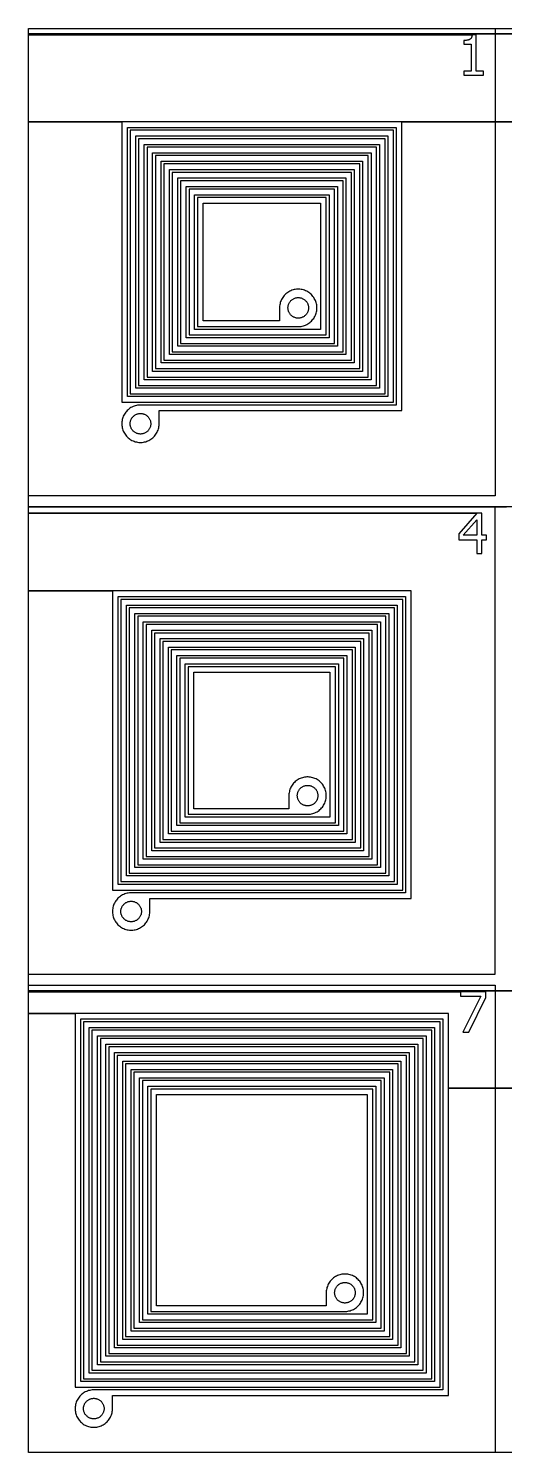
# Model space of a CAD drawing. Extents: x -38100 to 38100, y -38100 to 38100.
# Drawn here: x -38100 to -12600, y -38100 to 38100 of the extents above; entities that cross this region are included whole.
import ezdxf

# ---------------------------------------------------------------- set-up
doc = ezdxf.new("R2010")
doc.units = 0
doc.layers.add('L0D0_0', color=1, linetype='CONTINUOUS')

msp = doc.modelspace()

# ---------------------------------------------------------------- linework, layer by layer
at = {"layer": 'L0D0_0'}
for points in [[(36851.205, 37812.641), (-38100, 37812.641), (-38100, 38100), (38100, 38100)], [(-13100, 38100), (-13100, 13100), (-38100, 13100)], [(32700, 33100), (-38100, 33100), (-38100, 37758.008), (-14337.271, 37758.008), (-14339.159, 37739.228), (-14341.374, 37720.49), (-14344.224, 37701.837), (-14347.86, 37683.314), (-14352.361, 37664.976), (-14357.866, 37646.921), (-14364.527, 37629.269), (-14372.275, 37612.05), (-14376.506, 37603.603), (-14381.004, 37595.299), (-14385.818, 37587.183), (-14390.997, 37579.298), (-14396.549, 37571.665), (-14402.443, 37564.284), (-14408.641, 37557.153), (-14415.123, 37550.283), (-14421.897, 37543.706), (-14428.974, 37537.462), (-14436.357, 37531.579), (-14444.019, 37526.058), (-14451.927, 37520.894), (-14460.047, 37516.079), (-14468.349, 37511.587), (-14476.801, 37507.383), (-14494.045, 37499.713), (-14511.636, 37492.87), (-14529.49, 37486.739), (-14547.595, 37481.422), (-14584.437, 37473.23), (-14621.671, 37467.071), (-14659.133, 37462.494), (-14696.754, 37459.467), (-14715.602, 37458.532), (-14734.462, 37457.968), (-14743.895, 37457.798), (-14753.33, 37457.678), (-14758.048, 37457.633), (-14762.765, 37457.593), (-14767.483, 37457.559), (-14768.663, 37457.55), (-14769.842, 37457.542), (-14771.612, 37457.53), (-14771.906, 37457.528), (-14771.98, 37457.527), (-14772.054, 37457.527), (-14772.128, 37457.526), (-14772.201, 37457.526), (-14772.201, 37266.31), (-14389.77, 37266.31), (-14389.77, 35818.532), (-14772.201, 35818.532), (-14772.201, 35600), (-13734.172, 35600), (-13734.172, 35818.532), (-14116.604, 35818.532), (-14116.604, 37758.008), (-38100, 37758.008), (-38100, 37812.641), (11261.876, 37812.641)], [(12500, 12500), (-38100, 12500), (-38100, 33100), (-33100, 33100), (-33100, 18100), (-18550, 18100), (-18550, 32650), (-32650, 32650), (-32650, 18550), (-19000, 18550), (-19000, 32200), (-32200, 32200), (-32200, 19000), (-19450, 19000), (-19450, 31750), (-31750, 31750), (-31750, 19450), (-19900, 19450), (-19900, 31300), (-31300, 31300), (-31300, 19900), (-20350, 19900), (-20350, 30850), (-30850, 30850), (-30850, 20350), (-20800, 20350), (-20800, 30400), (-30400, 30400), (-30400, 20800), (-21250, 20800), (-21250, 29950), (-29950, 29950), (-29950, 21250), (-21700, 21250), (-21700, 29500), (-29500, 29500), (-29500, 21700), (-22150, 21700), (-22150, 29050), (-29050, 29050), (-29050, 22150), (-23618.574, 22150), (-23555.845, 22153.947), (-23493.488, 22161.824), (-23431.749, 22173.601), (-23370.871, 22189.232), (-23311.095, 22208.655), (-23252.656, 22231.792), (-23195.785, 22258.554), (-23140.707, 22288.833), (-23087.639, 22322.511), (-23036.79, 22359.455), (-22988.362, 22399.519), (-22942.544, 22442.544), (-22899.519, 22488.362), (-22859.455, 22536.79), (-22822.511, 22587.639), (-22788.833, 22640.707), (-22758.554, 22695.785), (-22731.792, 22752.656), (-22708.655, 22811.095), (-22689.232, 22870.871), (-22673.601, 22931.749), (-22661.824, 22993.488), (-22653.947, 23055.845), (-22650, 23118.574), (-22650, 23181.426), (-22653.947, 23244.155), (-22661.824, 23306.512), (-22673.601, 23368.251), (-22689.232, 23429.129), (-22708.655, 23488.905), (-22731.792, 23547.344), (-22758.554, 23604.215), (-22788.833, 23659.293), (-22822.511, 23712.361), (-22859.455, 23763.21), (-22899.519, 23811.638), (-22942.544, 23857.456), (-22988.362, 23900.481), (-23036.79, 23940.545), (-23087.639, 23977.489), (-23140.707, 24011.167), (-23195.785, 24041.446), (-23252.656, 24068.208), (-23311.095, 24091.345), (-23370.871, 24110.768), (-23431.749, 24126.399), (-23493.488, 24138.176), (-23555.845, 24146.053), (-23618.574, 24150), (-23681.426, 24150), (-23744.155, 24146.053), (-23806.512, 24138.176), (-23868.251, 24126.399), (-23929.129, 24110.768), (-23988.905, 24091.345), (-24047.344, 24068.208), (-24104.215, 24041.446), (-24159.293, 24011.167), (-24212.361, 23977.489), (-24263.21, 23940.545), (-24311.638, 23900.481), (-24357.456, 23857.456), (-24400.481, 23811.638), (-24440.545, 23763.21), (-24477.489, 23712.361), (-24511.167, 23659.293), (-24541.446, 23604.215), (-24568.208, 23547.344), (-24591.345, 23488.905), (-24610.768, 23429.129), (-24626.399, 23368.251), (-24638.176, 23306.512), (-24646.053, 23244.155), (-24650, 23181.426), (-24650, 22450), (-28750, 22450), (-28750, 28750), (-22450, 28750), (-22450, 22000), (-29200, 22000), (-29200, 29200), (-22000, 29200), (-22000, 21550), (-29650, 21550), (-29650, 29650), (-21550, 29650), (-21550, 21100), (-30100, 21100), (-30100, 30100), (-21100, 30100), (-21100, 20650), (-30550, 20650), (-30550, 30550), (-20650, 30550), (-20650, 20200), (-31000, 20200), (-31000, 31000), (-20200, 31000), (-20200, 19750), (-31450, 19750), (-31450, 31450), (-19750, 31450), (-19750, 19300), (-31900, 19300), (-31900, 31900), (-19300, 31900), (-19300, 18850), (-32350, 18850), (-32350, 32350), (-18850, 32350), (-18850, 18400), (-32800, 18400), (-32800, 32800), (-18400, 32800), (-18400, 17950), (-32131.426, 17950), (-32194.155, 17946.053), (-32256.512, 17938.176), (-32318.251, 17926.399), (-32379.129, 17910.768), (-32438.905, 17891.345), (-32497.344, 17868.208), (-32554.215, 17841.446), (-32609.293, 17811.167), (-32662.361, 17777.489), (-32713.21, 17740.545), (-32761.638, 17700.481), (-32807.456, 17657.456), (-32850.481, 17611.638), (-32890.545, 17563.21), (-32927.489, 17512.361), (-32961.167, 17459.293), (-32991.446, 17404.215), (-33018.208, 17347.344), (-33041.345, 17288.905), (-33060.768, 17229.129), (-33076.399, 17168.251), (-33088.176, 17106.512), (-33096.053, 17044.155), (-33100, 16981.426), (-33100, 16918.574), (-33096.053, 16855.845), (-33088.176, 16793.488), (-33076.399, 16731.749), (-33060.768, 16670.871), (-33041.345, 16611.095), (-33018.208, 16552.656), (-32991.446, 16495.785), (-32961.167, 16440.707), (-32927.489, 16387.639), (-32890.545, 16336.79), (-32850.481, 16288.362), (-32807.456, 16242.544), (-32761.638, 16199.519), (-32713.21, 16159.455), (-32662.361, 16122.511), (-32609.293, 16088.833), (-32554.215, 16058.554), (-32497.344, 16031.792), (-32438.905, 16008.655), (-32379.129, 15989.232), (-32318.251, 15973.601), (-32256.512, 15961.824), (-32194.155, 15953.947), (-32131.426, 15950), (-32068.574, 15950), (-32005.845, 15953.947), (-31943.488, 15961.824), (-31881.749, 15973.601), (-31820.871, 15989.232), (-31761.095, 16008.655), (-31702.656, 16031.792), (-31645.785, 16058.554), (-31590.707, 16088.833), (-31537.639, 16122.511), (-31486.79, 16159.455), (-31438.362, 16199.519), (-31392.544, 16242.544), (-31349.519, 16288.362), (-31309.455, 16336.79), (-31272.511, 16387.639), (-31238.833, 16440.707), (-31208.554, 16495.785), (-31181.792, 16552.656), (-31158.655, 16611.095), (-31139.232, 16670.871), (-31123.601, 16731.749), (-31111.824, 16793.488), (-31103.947, 16855.845), (-31100, 16918.574), (-31100, 17650), (-18100, 17650), (-18100, 33100), (-7700, 33100)], [(36891.326, -13387.359), (-38100, -13387.359), (-38100, 8000), (-33600, 8000), (-33600, -8000), (-18050, -8000), (-18050, 7550), (-33150, 7550), (-33150, -7550), (-18500, -7550), (-18500, 7100), (-32700, 7100), (-32700, -7100), (-18950, -7100), (-18950, 6650), (-32250, 6650), (-32250, -6650), (-19400, -6650), (-19400, 6200), (-31800, 6200), (-31800, -6200), (-19850, -6200), (-19850, 5750), (-31350, 5750), (-31350, -5750), (-20300, -5750), (-20300, 5300), (-30900, 5300), (-30900, -5300), (-20750, -5300), (-20750, 4850), (-30450, 4850), (-30450, -4850), (-21200, -4850), (-21200, 4400), (-30000, 4400), (-30000, -4400), (-21650, -4400), (-21650, 3950), (-29550, 3950), (-29550, -3950), (-23118.574, -3950), (-23055.845, -3946.053), (-22993.488, -3938.176), (-22931.749, -3926.399), (-22870.871, -3910.768), (-22811.095, -3891.345), (-22752.656, -3868.208), (-22695.785, -3841.446), (-22640.707, -3811.167), (-22587.639, -3777.489), (-22536.79, -3740.545), (-22488.362, -3700.481), (-22442.544, -3657.456), (-22399.519, -3611.638), (-22359.455, -3563.21), (-22322.511, -3512.361), (-22288.833, -3459.293), (-22258.554, -3404.215), (-22231.792, -3347.344), (-22208.655, -3288.905), (-22189.232, -3229.129), (-22173.601, -3168.251), (-22161.824, -3106.512), (-22153.947, -3044.155), (-22150, -2981.426), (-22150, -2918.574), (-22153.947, -2855.845), (-22161.824, -2793.488), (-22173.601, -2731.749), (-22189.232, -2670.871), (-22208.655, -2611.095), (-22231.792, -2552.656), (-22258.554, -2495.785), (-22288.833, -2440.707), (-22322.511, -2387.639), (-22359.455, -2336.79), (-22399.519, -2288.362), (-22442.544, -2242.544), (-22488.362, -2199.519), (-22536.79, -2159.455), (-22587.639, -2122.511), (-22640.707, -2088.833), (-22695.785, -2058.554), (-22752.656, -2031.792), (-22811.095, -2008.655), (-22870.871, -1989.232), (-22931.749, -1973.601), (-22993.488, -1961.824), (-23055.845, -1953.947), (-23118.574, -1950), (-23181.426, -1950), (-23244.155, -1953.947), (-23306.512, -1961.824), (-23368.251, -1973.601), (-23429.129, -1989.232), (-23488.905, -2008.655), (-23547.344, -2031.792), (-23604.215, -2058.554), (-23659.293, -2088.833), (-23712.361, -2122.511), (-23763.21, -2159.455), (-23811.638, -2199.519), (-23857.456, -2242.544), (-23900.481, -2288.362), (-23940.545, -2336.79), (-23977.489, -2387.639), (-24011.167, -2440.707), (-24041.446, -2495.785), (-24068.208, -2552.656), (-24091.345, -2611.095), (-24110.768, -2670.871), (-24126.399, -2731.749), (-24138.176, -2793.488), (-24146.053, -2855.845), (-24150, -2918.574), (-24150, -3650), (-29250, -3650), (-29250, 3650), (-21950, 3650), (-21950, -4100), (-29700, -4100), (-29700, 4100), (-21500, 4100), (-21500, -4550), (-30150, -4550), (-30150, 4550), (-21050, 4550), (-21050, -5000), (-30600, -5000), (-30600, 5000), (-20600, 5000), (-20600, -5450), (-31050, -5450), (-31050, 5450), (-20150, 5450), (-20150, -5900), (-31500, -5900), (-31500, 5900), (-19700, 5900), (-19700, -6350), (-31950, -6350), (-31950, 6350), (-19250, 6350), (-19250, -6800), (-32400, -6800), (-32400, 6800), (-18800, 6800), (-18800, -7250), (-32850, -7250), (-32850, 7250), (-18350, 7250), (-18350, -7700), (-33300, -7700), (-33300, 7700), (-17900, 7700), (-17900, -8150), (-32631.426, -8150), (-32694.155, -8153.947), (-32756.512, -8161.824), (-32818.251, -8173.601), (-32879.129, -8189.232), (-32938.905, -8208.655), (-32997.344, -8231.792), (-33054.215, -8258.554), (-33109.293, -8288.833), (-33162.361, -8322.511), (-33213.21, -8359.455), (-33261.638, -8399.519), (-33307.456, -8442.544), (-33350.481, -8488.362), (-33390.545, -8536.79), (-33427.489, -8587.639), (-33461.167, -8640.707), (-33491.446, -8695.785), (-33518.208, -8752.656), (-33541.345, -8811.095), (-33560.768, -8870.871), (-33576.399, -8931.749), (-33588.176, -8993.488), (-33596.053, -9055.845), (-33600, -9118.574), (-33600, -9181.426), (-33596.053, -9244.155), (-33588.176, -9306.512), (-33576.399, -9368.251), (-33560.768, -9429.129), (-33541.345, -9488.905), (-33518.208, -9547.344), (-33491.446, -9604.215), (-33461.167, -9659.293), (-33427.489, -9712.361), (-33390.545, -9763.21), (-33350.481, -9811.638), (-33307.456, -9857.456), (-33261.638, -9900.481), (-33213.21, -9940.545), (-33162.361, -9977.489), (-33109.293, -10011.167), (-33054.215, -10041.446), (-32997.344, -10068.208), (-32938.905, -10091.345), (-32879.129, -10110.768), (-32818.251, -10126.399), (-32756.512, -10138.176), (-32694.155, -10146.053), (-32631.426, -10150), (-32568.574, -10150), (-32505.845, -10146.053), (-32443.488, -10138.176), (-32381.749, -10126.399), (-32320.871, -10110.768), (-32261.095, -10091.345), (-32202.656, -10068.208), (-32145.785, -10041.446), (-32090.707, -10011.167), (-32037.639, -9977.489), (-31986.79, -9940.545), (-31938.362, -9900.481), (-31892.544, -9857.456), (-31849.519, -9811.638), (-31809.455, -9763.21), (-31772.511, -9712.361), (-31738.833, -9659.293), (-31708.554, -9604.215), (-31681.792, -9547.344), (-31658.655, -9488.905), (-31639.232, -9429.129), (-31623.601, -9368.251), (-31611.824, -9306.512), (-31603.947, -9244.155), (-31600, -9181.426), (-31600, -8450), (-17600, -8450), (-17600, 8000), (-38100, 8000), (-38100, 12158.008), (-14077.763, 12158.008), (-15045.367, 11055.102), (-15045.367, 10737.547), (-14089.287, 10737.547), (-14089.287, 10000), (-13816.122, 10000), (-13816.122, 10737.547), (-13570.273, 10737.547), (-13570.273, 10983.396), (-13816.122, 10983.396), (-13816.122, 12158.008), (-38100, 12158.008), (-38100, 12500), (-12500, 12500)], [(-38100, -12500), (-13100, -12500), (-13100, 12500), (-38100, 12500)], [(-38100, -13100), (-13100, -13100), (-13100, -38100)], [(32400, -18600), (-15600, -18600), (-15600, -14600), (-38100, -14600), (-38100, -13441.992), (-14963.417, -13441.992), (-14963.417, -13687.841), (-13868.621, -13687.841), (-14826.834, -15600), (-14520.804, -15600), (-13597.589, -13757.84), (-13597.589, -13441.992), (-38100, -13441.992), (-38100, -13387.359), (11306.692, -13387.359)], [(38100, -38100), (-38100, -38100), (-38100, -14600), (-35600, -14600), (-35600, -34600), (-16050, -34600), (-16050, -15050), (-35150, -15050), (-35150, -34150), (-16500, -34150), (-16500, -15500), (-34700, -15500), (-34700, -33700), (-16950, -33700), (-16950, -15950), (-34250, -15950), (-34250, -33250), (-17400, -33250), (-17400, -16400), (-33800, -16400), (-33800, -32800), (-17850, -32800), (-17850, -16850), (-33350, -16850), (-33350, -32350), (-18300, -32350), (-18300, -17300), (-32900, -17300), (-32900, -31900), (-18750, -31900), (-18750, -17750), (-32450, -17750), (-32450, -31450), (-19200, -31450), (-19200, -18200), (-32000, -18200), (-32000, -31000), (-19650, -31000), (-19650, -18650), (-31550, -18650), (-31550, -30550), (-21118.574, -30550), (-21055.845, -30546.053), (-20993.488, -30538.176), (-20931.749, -30526.399), (-20870.871, -30510.768), (-20811.095, -30491.345), (-20752.656, -30468.208), (-20695.785, -30441.446), (-20640.707, -30411.167), (-20587.639, -30377.489), (-20536.79, -30340.545), (-20488.362, -30300.481), (-20442.544, -30257.456), (-20399.519, -30211.638), (-20359.455, -30163.21), (-20322.511, -30112.361), (-20288.833, -30059.293), (-20258.554, -30004.215), (-20231.792, -29947.344), (-20208.655, -29888.905), (-20189.232, -29829.129), (-20173.601, -29768.251), (-20161.824, -29706.512), (-20153.947, -29644.155), (-20150, -29581.426), (-20150, -29518.574), (-20153.947, -29455.845), (-20161.824, -29393.488), (-20173.601, -29331.749), (-20189.232, -29270.871), (-20208.655, -29211.095), (-20231.792, -29152.656), (-20258.554, -29095.785), (-20288.833, -29040.707), (-20322.511, -28987.639), (-20359.455, -28936.79), (-20399.519, -28888.362), (-20442.544, -28842.544), (-20488.362, -28799.519), (-20536.79, -28759.455), (-20587.639, -28722.511), (-20640.707, -28688.833), (-20695.785, -28658.554), (-20752.656, -28631.792), (-20811.095, -28608.655), (-20870.871, -28589.232), (-20931.749, -28573.601), (-20993.488, -28561.824), (-21055.845, -28553.947), (-21118.574, -28550), (-21181.426, -28550), (-21244.155, -28553.947), (-21306.512, -28561.824), (-21368.251, -28573.601), (-21429.129, -28589.232), (-21488.905, -28608.655), (-21547.344, -28631.792), (-21604.215, -28658.554), (-21659.293, -28688.833), (-21712.361, -28722.511), (-21763.21, -28759.455), (-21811.638, -28799.519), (-21857.456, -28842.544), (-21900.481, -28888.362), (-21940.545, -28936.79), (-21977.489, -28987.639), (-22011.167, -29040.707), (-22041.446, -29095.785), (-22068.208, -29152.656), (-22091.345, -29211.095), (-22110.768, -29270.871), (-22126.399, -29331.749), (-22138.176, -29393.488), (-22146.053, -29455.845), (-22150, -29518.574), (-22150, -30250), (-31250, -30250), (-31250, -18950), (-19950, -18950), (-19950, -30700), (-31700, -30700), (-31700, -18500), (-19500, -18500), (-19500, -31150), (-32150, -31150), (-32150, -18050), (-19050, -18050), (-19050, -31600), (-32600, -31600), (-32600, -17600), (-18600, -17600), (-18600, -32050), (-33050, -32050), (-33050, -17150), (-18150, -17150), (-18150, -32500), (-33500, -32500), (-33500, -16700), (-17700, -16700), (-17700, -32950), (-33950, -32950), (-33950, -16250), (-17250, -16250), (-17250, -33400), (-34400, -33400), (-34400, -15800), (-16800, -15800), (-16800, -33850), (-34850, -33850), (-34850, -15350), (-16350, -15350), (-16350, -34300), (-35300, -34300), (-35300, -14900), (-15900, -14900), (-15900, -34750), (-34631.426, -34750), (-34694.155, -34753.947), (-34756.512, -34761.824), (-34818.251, -34773.601), (-34879.129, -34789.232), (-34938.905, -34808.655), (-34997.344, -34831.792), (-35054.215, -34858.554), (-35109.293, -34888.833), (-35162.361, -34922.511), (-35213.21, -34959.455), (-35261.638, -34999.519), (-35307.456, -35042.544), (-35350.481, -35088.362), (-35390.545, -35136.79), (-35427.489, -35187.639), (-35461.167, -35240.707), (-35491.446, -35295.785), (-35518.208, -35352.656), (-35541.345, -35411.095), (-35560.768, -35470.871), (-35576.399, -35531.749), (-35588.176, -35593.488), (-35596.053, -35655.845), (-35600, -35718.574), (-35600, -35781.426), (-35596.053, -35844.155), (-35588.176, -35906.512), (-35576.399, -35968.251), (-35560.768, -36029.129), (-35541.345, -36088.905), (-35518.208, -36147.344), (-35491.446, -36204.215), (-35461.167, -36259.293), (-35427.489, -36312.361), (-35390.545, -36363.21), (-35350.481, -36411.638), (-35307.456, -36457.456), (-35261.638, -36500.481), (-35213.21, -36540.545), (-35162.361, -36577.489), (-35109.293, -36611.167), (-35054.215, -36641.446), (-34997.344, -36668.208), (-34938.905, -36691.345), (-34879.129, -36710.768), (-34818.251, -36726.399), (-34756.512, -36738.176), (-34694.155, -36746.053), (-34631.426, -36750), (-34568.574, -36750), (-34505.845, -36746.053), (-34443.488, -36738.176), (-34381.749, -36726.399), (-34320.871, -36710.768), (-34261.095, -36691.345), (-34202.656, -36668.208), (-34145.785, -36641.446), (-34090.707, -36611.167), (-34037.639, -36577.489), (-33986.79, -36540.545), (-33938.362, -36500.481), (-33892.544, -36457.456), (-33849.519, -36411.638), (-33809.455, -36363.21), (-33772.511, -36312.361), (-33738.833, -36259.293), (-33708.554, -36204.215), (-33681.792, -36147.344), (-33658.655, -36088.905), (-33639.232, -36029.129), (-33623.601, -35968.251), (-33611.824, -35906.512), (-33603.947, -35844.155), (-33600, -35781.426), (-33600, -35050), (-15600, -35050), (-15600, -18600), (-7000, -18600)]]:
    msp.add_lwpolyline(points, dxfattribs=at)
for points in [[(-23667.284, 22600), (-23701.785, 22602.171), (-23736.081, 22606.503), (-23770.038, 22612.981), (-23803.521, 22621.578), (-23836.398, 22632.26), (-23868.539, 22644.986), (-23899.818, 22659.704), (-23930.111, 22676.358), (-23959.298, 22694.881), (-23987.265, 22715.2), (-24013.901, 22737.235), (-24039.101, 22760.899), (-24062.765, 22786.099), (-24084.8, 22812.735), (-24105.119, 22840.702), (-24123.642, 22869.889), (-24140.296, 22900.182), (-24155.014, 22931.461), (-24167.74, 22963.602), (-24178.422, 22996.479), (-24187.019, 23029.962), (-24193.497, 23063.919), (-24197.829, 23098.215), (-24200, 23132.716), (-24200, 23167.284), (-24197.829, 23201.785), (-24193.497, 23236.081), (-24187.019, 23270.038), (-24178.422, 23303.521), (-24167.74, 23336.398), (-24155.014, 23368.539), (-24140.296, 23399.818), (-24123.642, 23430.111), (-24105.119, 23459.298), (-24084.8, 23487.265), (-24062.765, 23513.901), (-24039.101, 23539.101), (-24013.901, 23562.765), (-23987.265, 23584.8), (-23959.298, 23605.119), (-23930.111, 23623.642), (-23899.818, 23640.296), (-23868.539, 23655.014), (-23836.398, 23667.74), (-23803.521, 23678.422), (-23770.038, 23687.019), (-23736.081, 23693.497), (-23701.785, 23697.829), (-23667.284, 23700), (-23632.716, 23700), (-23598.215, 23697.829), (-23563.919, 23693.497), (-23529.962, 23687.019), (-23496.479, 23678.422), (-23463.602, 23667.74), (-23431.461, 23655.014), (-23400.182, 23640.296), (-23369.889, 23623.642), (-23340.702, 23605.119), (-23312.735, 23584.8), (-23286.099, 23562.765), (-23260.899, 23539.101), (-23237.235, 23513.901), (-23215.2, 23487.265), (-23194.881, 23459.298), (-23176.358, 23430.111), (-23159.704, 23399.818), (-23144.986, 23368.539), (-23132.26, 23336.398), (-23121.578, 23303.521), (-23112.981, 23270.038), (-23106.503, 23236.081), (-23102.171, 23201.785), (-23100, 23167.284), (-23100, 23132.716), (-23102.171, 23098.215), (-23106.503, 23063.919), (-23112.981, 23029.962), (-23121.578, 22996.479), (-23132.26, 22963.602), (-23144.986, 22931.461), (-23159.704, 22900.182), (-23176.358, 22869.889), (-23194.881, 22840.702), (-23215.2, 22812.735), (-23237.235, 22786.099), (-23260.899, 22760.899), (-23286.099, 22737.235), (-23312.735, 22715.2), (-23340.702, 22694.881), (-23369.889, 22676.358), (-23400.182, 22659.704), (-23431.461, 22644.986), (-23463.602, 22632.26), (-23496.479, 22621.578), (-23529.962, 22612.981), (-23563.919, 22606.503), (-23598.215, 22602.171), (-23632.716, 22600)], [(-32117.284, 16400), (-32151.785, 16402.171), (-32186.081, 16406.503), (-32220.038, 16412.981), (-32253.521, 16421.578), (-32286.398, 16432.26), (-32318.539, 16444.986), (-32349.818, 16459.704), (-32380.111, 16476.358), (-32409.298, 16494.881), (-32437.265, 16515.2), (-32463.901, 16537.235), (-32489.101, 16560.899), (-32512.765, 16586.099), (-32534.8, 16612.735), (-32555.119, 16640.702), (-32573.642, 16669.889), (-32590.296, 16700.182), (-32605.014, 16731.461), (-32617.74, 16763.602), (-32628.422, 16796.479), (-32637.019, 16829.962), (-32643.497, 16863.919), (-32647.829, 16898.215), (-32650, 16932.716), (-32650, 16967.284), (-32647.829, 17001.785), (-32643.497, 17036.081), (-32637.019, 17070.038), (-32628.422, 17103.521), (-32617.74, 17136.398), (-32605.014, 17168.539), (-32590.296, 17199.818), (-32573.642, 17230.111), (-32555.119, 17259.298), (-32534.8, 17287.265), (-32512.765, 17313.901), (-32489.101, 17339.101), (-32463.901, 17362.765), (-32437.265, 17384.8), (-32409.298, 17405.119), (-32380.111, 17423.642), (-32349.818, 17440.296), (-32318.539, 17455.014), (-32286.398, 17467.74), (-32253.521, 17478.422), (-32220.038, 17487.019), (-32186.081, 17493.497), (-32151.785, 17497.829), (-32117.284, 17500), (-32082.716, 17500), (-32048.215, 17497.829), (-32013.919, 17493.497), (-31979.962, 17487.019), (-31946.479, 17478.422), (-31913.602, 17467.74), (-31881.461, 17455.014), (-31850.182, 17440.296), (-31819.889, 17423.642), (-31790.702, 17405.119), (-31762.735, 17384.8), (-31736.099, 17362.765), (-31710.899, 17339.101), (-31687.235, 17313.901), (-31665.2, 17287.265), (-31644.881, 17259.298), (-31626.358, 17230.111), (-31609.704, 17199.818), (-31594.986, 17168.539), (-31582.26, 17136.398), (-31571.578, 17103.521), (-31562.981, 17070.038), (-31556.503, 17036.081), (-31552.171, 17001.785), (-31550, 16967.284), (-31550, 16932.716), (-31552.171, 16898.215), (-31556.503, 16863.919), (-31562.981, 16829.962), (-31571.578, 16796.479), (-31582.26, 16763.602), (-31594.986, 16731.461), (-31609.704, 16700.182), (-31626.358, 16669.889), (-31644.881, 16640.702), (-31665.2, 16612.735), (-31687.235, 16586.099), (-31710.899, 16560.899), (-31736.099, 16537.235), (-31762.735, 16515.2), (-31790.702, 16494.881), (-31819.889, 16476.358), (-31850.182, 16459.704), (-31881.461, 16444.986), (-31913.602, 16432.26), (-31946.479, 16421.578), (-31979.962, 16412.981), (-32013.919, 16406.503), (-32048.215, 16402.171), (-32082.716, 16400)], [(-14818.725, 10983.396), (-14089.287, 11814.844), (-14089.287, 10983.396)], [(-23167.284, -3500), (-23201.785, -3497.829), (-23236.081, -3493.497), (-23270.038, -3487.019), (-23303.521, -3478.422), (-23336.398, -3467.74), (-23368.539, -3455.014), (-23399.818, -3440.296), (-23430.111, -3423.642), (-23459.298, -3405.119), (-23487.265, -3384.8), (-23513.901, -3362.765), (-23539.101, -3339.101), (-23562.765, -3313.901), (-23584.8, -3287.265), (-23605.119, -3259.298), (-23623.642, -3230.111), (-23640.296, -3199.818), (-23655.014, -3168.539), (-23667.74, -3136.398), (-23678.422, -3103.521), (-23687.019, -3070.038), (-23693.497, -3036.081), (-23697.829, -3001.785), (-23700, -2967.284), (-23700, -2932.716), (-23697.829, -2898.215), (-23693.497, -2863.919), (-23687.019, -2829.962), (-23678.422, -2796.479), (-23667.74, -2763.602), (-23655.014, -2731.461), (-23640.296, -2700.182), (-23623.642, -2669.889), (-23605.119, -2640.702), (-23584.8, -2612.735), (-23562.765, -2586.099), (-23539.101, -2560.899), (-23513.901, -2537.235), (-23487.265, -2515.2), (-23459.298, -2494.881), (-23430.111, -2476.358), (-23399.818, -2459.704), (-23368.539, -2444.986), (-23336.398, -2432.26), (-23303.521, -2421.578), (-23270.038, -2412.981), (-23236.081, -2406.503), (-23201.785, -2402.171), (-23167.284, -2400), (-23132.716, -2400), (-23098.215, -2402.171), (-23063.919, -2406.503), (-23029.962, -2412.981), (-22996.479, -2421.578), (-22963.602, -2432.26), (-22931.461, -2444.986), (-22900.182, -2459.704), (-22869.889, -2476.358), (-22840.702, -2494.881), (-22812.735, -2515.2), (-22786.099, -2537.235), (-22760.899, -2560.899), (-22737.235, -2586.099), (-22715.2, -2612.735), (-22694.881, -2640.702), (-22676.358, -2669.889), (-22659.704, -2700.182), (-22644.986, -2731.461), (-22632.26, -2763.602), (-22621.578, -2796.479), (-22612.981, -2829.962), (-22606.503, -2863.919), (-22602.171, -2898.215), (-22600, -2932.716), (-22600, -2967.284), (-22602.171, -3001.785), (-22606.503, -3036.081), (-22612.981, -3070.038), (-22621.578, -3103.521), (-22632.26, -3136.398), (-22644.986, -3168.539), (-22659.704, -3199.818), (-22676.358, -3230.111), (-22694.881, -3259.298), (-22715.2, -3287.265), (-22737.235, -3313.901), (-22760.899, -3339.101), (-22786.099, -3362.765), (-22812.735, -3384.8), (-22840.702, -3405.119), (-22869.889, -3423.642), (-22900.182, -3440.296), (-22931.461, -3455.014), (-22963.602, -3467.74), (-22996.479, -3478.422), (-23029.962, -3487.019), (-23063.919, -3493.497), (-23098.215, -3497.829), (-23132.716, -3500)], [(-32617.284, -9700), (-32651.785, -9697.829), (-32686.081, -9693.497), (-32720.038, -9687.019), (-32753.521, -9678.422), (-32786.398, -9667.74), (-32818.539, -9655.014), (-32849.818, -9640.296), (-32880.111, -9623.642), (-32909.298, -9605.119), (-32937.265, -9584.8), (-32963.901, -9562.765), (-32989.101, -9539.101), (-33012.765, -9513.901), (-33034.8, -9487.265), (-33055.119, -9459.298), (-33073.642, -9430.111), (-33090.296, -9399.818), (-33105.014, -9368.539), (-33117.74, -9336.398), (-33128.422, -9303.521), (-33137.019, -9270.038), (-33143.497, -9236.081), (-33147.829, -9201.785), (-33150, -9167.284), (-33150, -9132.716), (-33147.829, -9098.215), (-33143.497, -9063.919), (-33137.019, -9029.962), (-33128.422, -8996.479), (-33117.74, -8963.602), (-33105.014, -8931.461), (-33090.296, -8900.182), (-33073.642, -8869.889), (-33055.119, -8840.702), (-33034.8, -8812.735), (-33012.765, -8786.099), (-32989.101, -8760.899), (-32963.901, -8737.235), (-32937.265, -8715.2), (-32909.298, -8694.881), (-32880.111, -8676.358), (-32849.818, -8659.704), (-32818.539, -8644.986), (-32786.398, -8632.26), (-32753.521, -8621.578), (-32720.038, -8612.981), (-32686.081, -8606.503), (-32651.785, -8602.171), (-32617.284, -8600), (-32582.716, -8600), (-32548.215, -8602.171), (-32513.919, -8606.503), (-32479.962, -8612.981), (-32446.479, -8621.578), (-32413.602, -8632.26), (-32381.461, -8644.986), (-32350.182, -8659.704), (-32319.889, -8676.358), (-32290.702, -8694.881), (-32262.735, -8715.2), (-32236.099, -8737.235), (-32210.899, -8760.899), (-32187.235, -8786.099), (-32165.2, -8812.735), (-32144.881, -8840.702), (-32126.358, -8869.889), (-32109.704, -8900.182), (-32094.986, -8931.461), (-32082.26, -8963.602), (-32071.578, -8996.479), (-32062.981, -9029.962), (-32056.503, -9063.919), (-32052.171, -9098.215), (-32050, -9132.716), (-32050, -9167.284), (-32052.171, -9201.785), (-32056.503, -9236.081), (-32062.981, -9270.038), (-32071.578, -9303.521), (-32082.26, -9336.398), (-32094.986, -9368.539), (-32109.704, -9399.818), (-32126.358, -9430.111), (-32144.881, -9459.298), (-32165.2, -9487.265), (-32187.235, -9513.901), (-32210.899, -9539.101), (-32236.099, -9562.765), (-32262.735, -9584.8), (-32290.702, -9605.119), (-32319.889, -9623.642), (-32350.182, -9640.296), (-32381.461, -9655.014), (-32413.602, -9667.74), (-32446.479, -9678.422), (-32479.962, -9687.019), (-32513.919, -9693.497), (-32548.215, -9697.829), (-32582.716, -9700)], [(-21167.284, -30100), (-21201.785, -30097.829), (-21236.081, -30093.497), (-21270.038, -30087.019), (-21303.521, -30078.422), (-21336.398, -30067.74), (-21368.539, -30055.014), (-21399.818, -30040.296), (-21430.111, -30023.642), (-21459.298, -30005.119), (-21487.265, -29984.8), (-21513.901, -29962.765), (-21539.101, -29939.101), (-21562.765, -29913.901), (-21584.8, -29887.265), (-21605.119, -29859.298), (-21623.642, -29830.111), (-21640.296, -29799.818), (-21655.014, -29768.539), (-21667.74, -29736.398), (-21678.422, -29703.521), (-21687.019, -29670.038), (-21693.497, -29636.081), (-21697.829, -29601.785), (-21700, -29567.284), (-21700, -29532.716), (-21697.829, -29498.215), (-21693.497, -29463.919), (-21687.019, -29429.962), (-21678.422, -29396.479), (-21667.74, -29363.602), (-21655.014, -29331.461), (-21640.296, -29300.182), (-21623.642, -29269.889), (-21605.119, -29240.702), (-21584.8, -29212.735), (-21562.765, -29186.099), (-21539.101, -29160.899), (-21513.901, -29137.235), (-21487.265, -29115.2), (-21459.298, -29094.881), (-21430.111, -29076.358), (-21399.818, -29059.704), (-21368.539, -29044.986), (-21336.398, -29032.26), (-21303.521, -29021.578), (-21270.038, -29012.981), (-21236.081, -29006.503), (-21201.785, -29002.171), (-21167.284, -29000), (-21132.716, -29000), (-21098.215, -29002.171), (-21063.919, -29006.503), (-21029.962, -29012.981), (-20996.479, -29021.578), (-20963.602, -29032.26), (-20931.461, -29044.986), (-20900.182, -29059.704), (-20869.889, -29076.358), (-20840.702, -29094.881), (-20812.735, -29115.2), (-20786.099, -29137.235), (-20760.899, -29160.899), (-20737.235, -29186.099), (-20715.2, -29212.735), (-20694.881, -29240.702), (-20676.358, -29269.889), (-20659.704, -29300.182), (-20644.986, -29331.461), (-20632.26, -29363.602), (-20621.578, -29396.479), (-20612.981, -29429.962), (-20606.503, -29463.919), (-20602.171, -29498.215), (-20600, -29532.716), (-20600, -29567.284), (-20602.171, -29601.785), (-20606.503, -29636.081), (-20612.981, -29670.038), (-20621.578, -29703.521), (-20632.26, -29736.398), (-20644.986, -29768.539), (-20659.704, -29799.818), (-20676.358, -29830.111), (-20694.881, -29859.298), (-20715.2, -29887.265), (-20737.235, -29913.901), (-20760.899, -29939.101), (-20786.099, -29962.765), (-20812.735, -29984.8), (-20840.702, -30005.119), (-20869.889, -30023.642), (-20900.182, -30040.296), (-20931.461, -30055.014), (-20963.602, -30067.74), (-20996.479, -30078.422), (-21029.962, -30087.019), (-21063.919, -30093.497), (-21098.215, -30097.829), (-21132.716, -30100)], [(-34617.284, -36300), (-34651.785, -36297.829), (-34686.081, -36293.497), (-34720.038, -36287.019), (-34753.521, -36278.422), (-34786.398, -36267.74), (-34818.539, -36255.014), (-34849.818, -36240.296), (-34880.111, -36223.642), (-34909.298, -36205.119), (-34937.265, -36184.8), (-34963.901, -36162.765), (-34989.101, -36139.101), (-35012.765, -36113.901), (-35034.8, -36087.265), (-35055.119, -36059.298), (-35073.642, -36030.111), (-35090.296, -35999.818), (-35105.014, -35968.539), (-35117.74, -35936.398), (-35128.422, -35903.521), (-35137.019, -35870.038), (-35143.497, -35836.081), (-35147.829, -35801.785), (-35150, -35767.284), (-35150, -35732.716), (-35147.829, -35698.215), (-35143.497, -35663.919), (-35137.019, -35629.962), (-35128.422, -35596.479), (-35117.74, -35563.602), (-35105.014, -35531.461), (-35090.296, -35500.182), (-35073.642, -35469.889), (-35055.119, -35440.702), (-35034.8, -35412.735), (-35012.765, -35386.099), (-34989.101, -35360.899), (-34963.901, -35337.235), (-34937.265, -35315.2), (-34909.298, -35294.881), (-34880.111, -35276.358), (-34849.818, -35259.704), (-34818.539, -35244.986), (-34786.398, -35232.26), (-34753.521, -35221.578), (-34720.038, -35212.981), (-34686.081, -35206.503), (-34651.785, -35202.171), (-34617.284, -35200), (-34582.716, -35200), (-34548.215, -35202.171), (-34513.919, -35206.503), (-34479.962, -35212.981), (-34446.479, -35221.578), (-34413.602, -35232.26), (-34381.461, -35244.986), (-34350.182, -35259.704), (-34319.889, -35276.358), (-34290.702, -35294.881), (-34262.735, -35315.2), (-34236.099, -35337.235), (-34210.899, -35360.899), (-34187.235, -35386.099), (-34165.2, -35412.735), (-34144.881, -35440.702), (-34126.358, -35469.889), (-34109.704, -35500.182), (-34094.986, -35531.461), (-34082.26, -35563.602), (-34071.578, -35596.479), (-34062.981, -35629.962), (-34056.503, -35663.919), (-34052.171, -35698.215), (-34050, -35732.716), (-34050, -35767.284), (-34052.171, -35801.785), (-34056.503, -35836.081), (-34062.981, -35870.038), (-34071.578, -35903.521), (-34082.26, -35936.398), (-34094.986, -35968.539), (-34109.704, -35999.818), (-34126.358, -36030.111), (-34144.881, -36059.298), (-34165.2, -36087.265), (-34187.235, -36113.901), (-34210.899, -36139.101), (-34236.099, -36162.765), (-34262.735, -36184.8), (-34290.702, -36205.119), (-34319.889, -36223.642), (-34350.182, -36240.296), (-34381.461, -36255.014), (-34413.602, -36267.74), (-34446.479, -36278.422), (-34479.962, -36287.019), (-34513.919, -36293.497), (-34548.215, -36297.829), (-34582.716, -36300)]]:
    msp.add_lwpolyline(points, close=True, dxfattribs=at)

doc.saveas('drawing.dxf')
